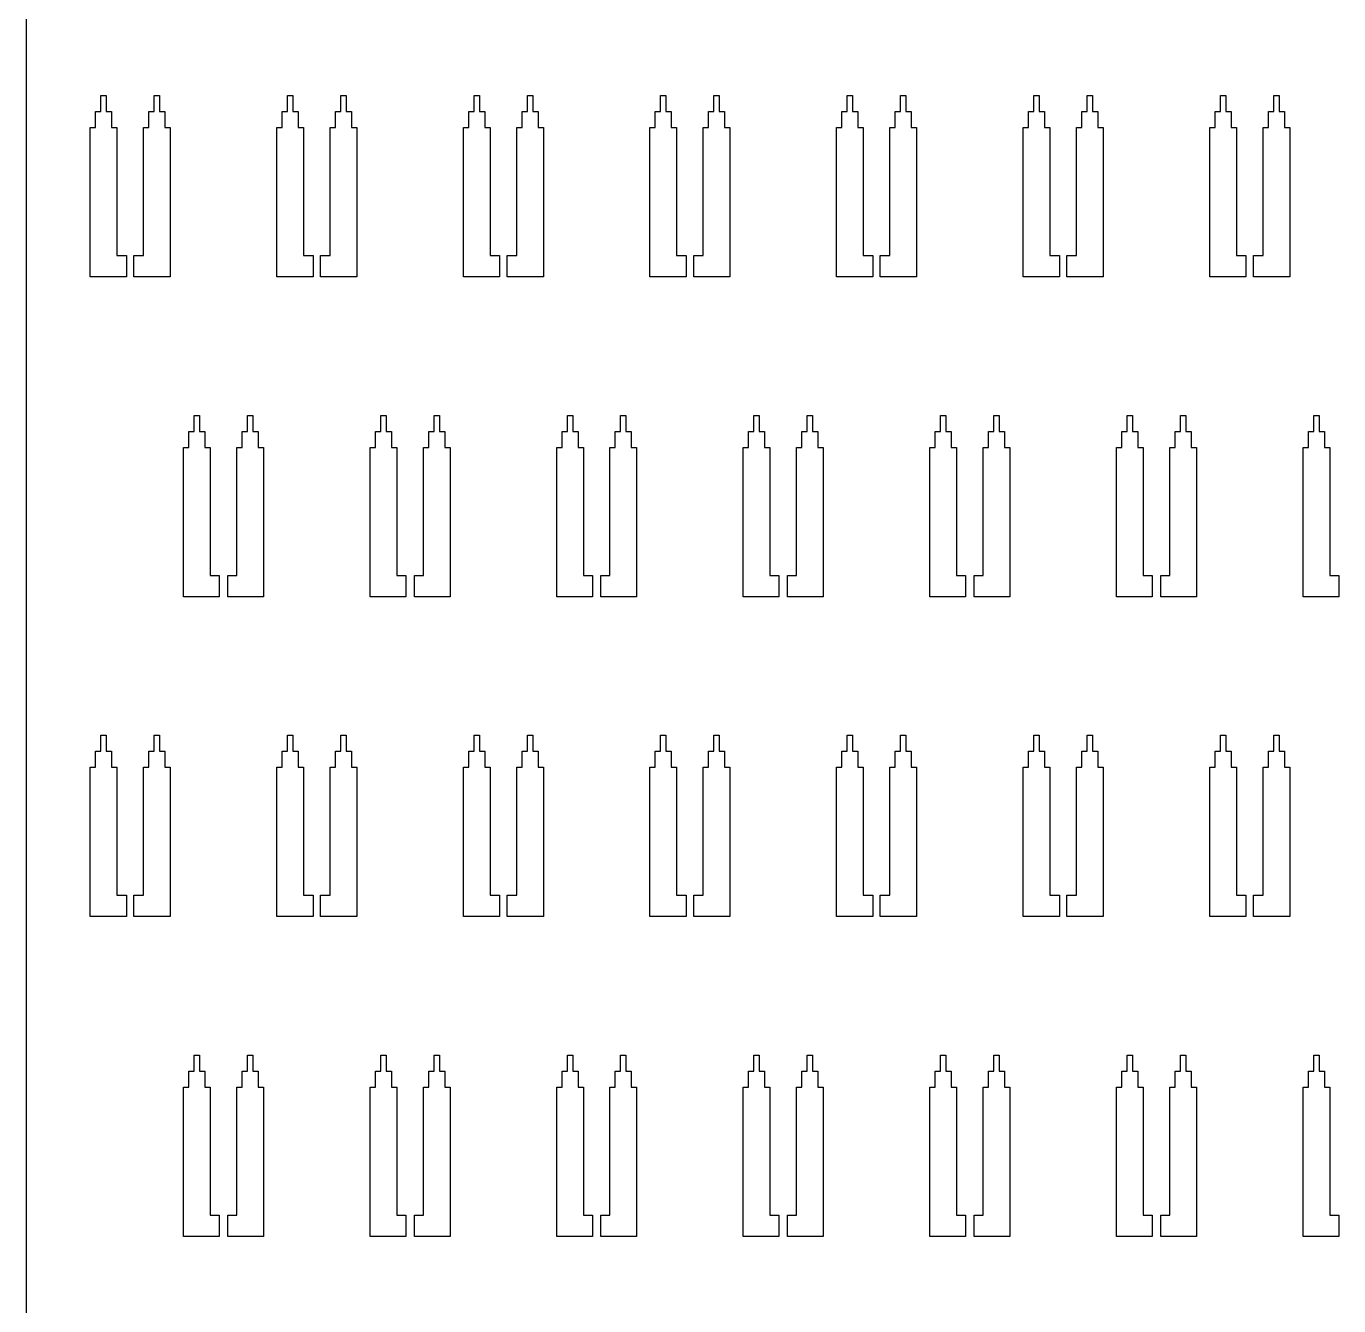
# Model space of a CAD drawing. Extents: x -38350 to 38650, y -35000 to 36000.
# Drawn here: x 20000 to 20246.2, y -22027 to -21787 of the extents above; entities that cross this region are included whole.
import ezdxf

# ---------------------------------------------------------------- set-up
doc = ezdxf.new("R2010")
doc.units = 0
doc.header["$MEASUREMENT"] = 0

msp = doc.modelspace()

# ---------------------------------------------------------------- linework, layer by layer
for p, q in [((20000, -15000), (20000, -30000)), ((20014, -21803), (20014, -21800)), ((20014, -21800), (20015, -21800)), ((20015, -21800), (20015, -21803)), ((20024, -21803), (20024, -21800)), ((20024, -21800), (20025, -21800)), ((20025, -21800), (20025, -21803)), ((20049, -21803), (20049, -21800)), ((20049, -21800), (20050, -21800)), ((20050, -21800), (20050, -21803)), ((20059, -21803), (20059, -21800)), ((20059, -21800), (20060, -21800)), ((20060, -21800), (20060, -21803)), ((20084, -21803), (20084, -21800)), ((20084, -21800), (20085, -21800)), ((20085, -21800), (20085, -21803)), ((20094, -21803), (20094, -21800)), ((20094, -21800), (20095, -21800)), ((20095, -21800), (20095, -21803)), ((20119, -21803), (20119, -21800)), ((20119, -21800), (20120, -21800)), ((20120, -21800), (20120, -21803)), ((20129, -21803), (20129, -21800)), ((20129, -21800), (20130, -21800)), ((20130, -21800), (20130, -21803)), ((20154, -21803), (20154, -21800)), ((20154, -21800), (20155, -21800)), ((20155, -21800), (20155, -21803)), ((20164, -21803), (20164, -21800)), ((20164, -21800), (20165, -21800)), ((20165, -21800), (20165, -21803)), ((20189, -21803), (20189, -21800)), ((20189, -21800), (20190, -21800)), ((20190, -21800), (20190, -21803)), ((20199, -21803), (20199, -21800)), ((20199, -21800), (20200, -21800)), ((20200, -21800), (20200, -21803)), ((20224, -21803), (20224, -21800)), ((20224, -21800), (20225, -21800)), ((20225, -21800), (20225, -21803)), ((20234, -21803), (20234, -21800)), ((20234, -21800), (20235, -21800)), ((20235, -21800), (20235, -21803)), ((20013, -21806), (20013, -21803)), ((20013, -21803), (20014, -21803)), ((20015, -21803), (20016, -21803)), ((20016, -21803), (20016, -21806)), ((20023, -21806), (20023, -21803)), ((20023, -21803), (20024, -21803)), ((20025, -21803), (20026, -21803)), ((20026, -21803), (20026, -21806)), ((20048, -21806), (20048, -21803)), ((20048, -21803), (20049, -21803)), ((20050, -21803), (20051, -21803)), ((20051, -21803), (20051, -21806)), ((20058, -21806), (20058, -21803)), ((20058, -21803), (20059, -21803)), ((20060, -21803), (20061, -21803)), ((20061, -21803), (20061, -21806)), ((20083, -21806), (20083, -21803)), ((20083, -21803), (20084, -21803)), ((20085, -21803), (20086, -21803)), ((20086, -21803), (20086, -21806)), ((20093, -21806), (20093, -21803)), ((20093, -21803), (20094, -21803)), ((20095, -21803), (20096, -21803)), ((20096, -21803), (20096, -21806)), ((20118, -21806), (20118, -21803)), ((20118, -21803), (20119, -21803)), ((20120, -21803), (20121, -21803)), ((20121, -21803), (20121, -21806)), ((20128, -21806), (20128, -21803)), ((20128, -21803), (20129, -21803)), ((20130, -21803), (20131, -21803)), ((20131, -21803), (20131, -21806)), ((20153, -21806), (20153, -21803)), ((20153, -21803), (20154, -21803)), ((20155, -21803), (20156, -21803)), ((20156, -21803), (20156, -21806)), ((20163, -21806), (20163, -21803)), ((20163, -21803), (20164, -21803)), ((20165, -21803), (20166, -21803)), ((20166, -21803), (20166, -21806)), ((20188, -21806), (20188, -21803)), ((20188, -21803), (20189, -21803)), ((20190, -21803), (20191, -21803)), ((20191, -21803), (20191, -21806)), ((20198, -21806), (20198, -21803)), ((20198, -21803), (20199, -21803)), ((20200, -21803), (20201, -21803)), ((20201, -21803), (20201, -21806)), ((20223, -21806), (20223, -21803)), ((20223, -21803), (20224, -21803)), ((20225, -21803), (20226, -21803)), ((20226, -21803), (20226, -21806)), ((20233, -21806), (20233, -21803)), ((20233, -21803), (20234, -21803)), ((20235, -21803), (20236, -21803)), ((20236, -21803), (20236, -21806)), ((20012, -21834), (20012, -21806)), ((20012, -21806), (20013, -21806)), ((20016, -21806), (20017, -21806)), ((20017, -21806), (20017, -21830)), ((20022, -21830), (20022, -21806)), ((20022, -21806), (20023, -21806)), ((20026, -21806), (20027, -21806)), ((20027, -21806), (20027, -21834)), ((20047, -21834), (20047, -21806)), ((20047, -21806), (20048, -21806)), ((20051, -21806), (20052, -21806)), ((20052, -21806), (20052, -21830)), ((20057, -21830), (20057, -21806)), ((20057, -21806), (20058, -21806)), ((20061, -21806), (20062, -21806)), ((20062, -21806), (20062, -21834)), ((20082, -21834), (20082, -21806)), ((20082, -21806), (20083, -21806)), ((20086, -21806), (20087, -21806)), ((20087, -21806), (20087, -21830)), ((20092, -21830), (20092, -21806)), ((20092, -21806), (20093, -21806)), ((20096, -21806), (20097, -21806)), ((20097, -21806), (20097, -21834)), ((20117, -21834), (20117, -21806)), ((20117, -21806), (20118, -21806)), ((20121, -21806), (20122, -21806)), ((20122, -21806), (20122, -21830)), ((20127, -21830), (20127, -21806)), ((20127, -21806), (20128, -21806)), ((20131, -21806), (20132, -21806)), ((20132, -21806), (20132, -21834)), ((20152, -21834), (20152, -21806)), ((20152, -21806), (20153, -21806)), ((20156, -21806), (20157, -21806)), ((20157, -21806), (20157, -21830)), ((20162, -21830), (20162, -21806)), ((20162, -21806), (20163, -21806)), ((20166, -21806), (20167, -21806)), ((20167, -21806), (20167, -21834)), ((20187, -21834), (20187, -21806)), ((20187, -21806), (20188, -21806)), ((20191, -21806), (20192, -21806)), ((20192, -21806), (20192, -21830)), ((20197, -21830), (20197, -21806)), ((20197, -21806), (20198, -21806)), ((20201, -21806), (20202, -21806)), ((20202, -21806), (20202, -21834)), ((20222, -21834), (20222, -21806)), ((20222, -21806), (20223, -21806)), ((20226, -21806), (20227, -21806)), ((20227, -21806), (20227, -21830)), ((20232, -21830), (20232, -21806)), ((20232, -21806), (20233, -21806)), ((20236, -21806), (20237, -21806)), ((20237, -21806), (20237, -21834)), ((20017, -21830), (20018.8, -21830)), ((20018.8, -21830), (20018.8, -21834)), ((20020.2, -21834), (20020.2, -21830)), ((20020.2, -21830), (20022, -21830)), ((20052, -21830), (20053.8, -21830)), ((20053.8, -21830), (20053.8, -21834)), ((20055.2, -21834), (20055.2, -21830)), ((20055.2, -21830), (20057, -21830)), ((20087, -21830), (20088.8, -21830)), ((20088.8, -21830), (20088.8, -21834)), ((20090.2, -21834), (20090.2, -21830)), ((20090.2, -21830), (20092, -21830)), ((20122, -21830), (20123.8, -21830)), ((20123.8, -21830), (20123.8, -21834)), ((20125.2, -21834), (20125.2, -21830)), ((20125.2, -21830), (20127, -21830)), ((20157, -21830), (20158.8, -21830)), ((20158.8, -21830), (20158.8, -21834)), ((20160.2, -21834), (20160.2, -21830)), ((20160.2, -21830), (20162, -21830)), ((20192, -21830), (20193.8, -21830)), ((20193.8, -21830), (20193.8, -21834)), ((20195.2, -21834), (20195.2, -21830)), ((20195.2, -21830), (20197, -21830)), ((20227, -21830), (20228.8, -21830)), ((20228.8, -21830), (20228.8, -21834)), ((20230.2, -21834), (20230.2, -21830)), ((20230.2, -21830), (20232, -21830)), ((20018.8, -21834), (20012, -21834)), ((20027, -21834), (20020.2, -21834)), ((20053.8, -21834), (20047, -21834)), ((20062, -21834), (20055.2, -21834)), ((20088.8, -21834), (20082, -21834)), ((20097, -21834), (20090.2, -21834)), ((20123.8, -21834), (20117, -21834)), ((20132, -21834), (20125.2, -21834)), ((20158.8, -21834), (20152, -21834)), ((20167, -21834), (20160.2, -21834)), ((20193.8, -21834), (20187, -21834)), ((20202, -21834), (20195.2, -21834)), ((20228.8, -21834), (20222, -21834)), ((20237, -21834), (20230.2, -21834)), ((20031.5, -21863), (20031.5, -21860)), ((20031.5, -21860), (20032.5, -21860)), ((20032.5, -21860), (20032.5, -21863)), ((20041.5, -21863), (20041.5, -21860)), ((20041.5, -21860), (20042.5, -21860)), ((20042.5, -21860), (20042.5, -21863)), ((20066.5, -21863), (20066.5, -21860)), ((20066.5, -21860), (20067.5, -21860)), ((20067.5, -21860), (20067.5, -21863)), ((20076.5, -21863), (20076.5, -21860)), ((20076.5, -21860), (20077.5, -21860)), ((20077.5, -21860), (20077.5, -21863)), ((20101.5, -21863), (20101.5, -21860)), ((20101.5, -21860), (20102.5, -21860)), ((20102.5, -21860), (20102.5, -21863)), ((20111.5, -21863), (20111.5, -21860)), ((20111.5, -21860), (20112.5, -21860)), ((20112.5, -21860), (20112.5, -21863)), ((20136.5, -21863), (20136.5, -21860)), ((20136.5, -21860), (20137.5, -21860)), ((20137.5, -21860), (20137.5, -21863)), ((20146.5, -21863), (20146.5, -21860)), ((20146.5, -21860), (20147.5, -21860)), ((20147.5, -21860), (20147.5, -21863)), ((20171.5, -21863), (20171.5, -21860)), ((20171.5, -21860), (20172.5, -21860)), ((20172.5, -21860), (20172.5, -21863)), ((20181.5, -21863), (20181.5, -21860)), ((20181.5, -21860), (20182.5, -21860)), ((20182.5, -21860), (20182.5, -21863)), ((20206.5, -21863), (20206.5, -21860)), ((20206.5, -21860), (20207.5, -21860)), ((20207.5, -21860), (20207.5, -21863)), ((20216.5, -21863), (20216.5, -21860)), ((20216.5, -21860), (20217.5, -21860)), ((20217.5, -21860), (20217.5, -21863)), ((20241.5, -21863), (20241.5, -21860)), ((20241.5, -21860), (20242.5, -21860)), ((20242.5, -21860), (20242.5, -21863)), ((20030.5, -21866), (20030.5, -21863)), ((20030.5, -21863), (20031.5, -21863)), ((20032.5, -21863), (20033.5, -21863)), ((20033.5, -21863), (20033.5, -21866)), ((20040.5, -21866), (20040.5, -21863)), ((20040.5, -21863), (20041.5, -21863)), ((20042.5, -21863), (20043.5, -21863)), ((20043.5, -21863), (20043.5, -21866)), ((20065.5, -21866), (20065.5, -21863)), ((20065.5, -21863), (20066.5, -21863)), ((20067.5, -21863), (20068.5, -21863)), ((20068.5, -21863), (20068.5, -21866)), ((20075.5, -21866), (20075.5, -21863)), ((20075.5, -21863), (20076.5, -21863)), ((20077.5, -21863), (20078.5, -21863)), ((20078.5, -21863), (20078.5, -21866)), ((20100.5, -21866), (20100.5, -21863)), ((20100.5, -21863), (20101.5, -21863)), ((20102.5, -21863), (20103.5, -21863)), ((20103.5, -21863), (20103.5, -21866)), ((20110.5, -21866), (20110.5, -21863)), ((20110.5, -21863), (20111.5, -21863)), ((20112.5, -21863), (20113.5, -21863)), ((20113.5, -21863), (20113.5, -21866)), ((20135.5, -21866), (20135.5, -21863)), ((20135.5, -21863), (20136.5, -21863)), ((20137.5, -21863), (20138.5, -21863)), ((20138.5, -21863), (20138.5, -21866)), ((20145.5, -21866), (20145.5, -21863)), ((20145.5, -21863), (20146.5, -21863)), ((20147.5, -21863), (20148.5, -21863)), ((20148.5, -21863), (20148.5, -21866)), ((20170.5, -21866), (20170.5, -21863)), ((20170.5, -21863), (20171.5, -21863)), ((20172.5, -21863), (20173.5, -21863)), ((20173.5, -21863), (20173.5, -21866)), ((20180.5, -21866), (20180.5, -21863)), ((20180.5, -21863), (20181.5, -21863)), ((20182.5, -21863), (20183.5, -21863)), ((20183.5, -21863), (20183.5, -21866)), ((20205.5, -21866), (20205.5, -21863)), ((20205.5, -21863), (20206.5, -21863)), ((20207.5, -21863), (20208.5, -21863)), ((20208.5, -21863), (20208.5, -21866)), ((20215.5, -21866), (20215.5, -21863)), ((20215.5, -21863), (20216.5, -21863)), ((20217.5, -21863), (20218.5, -21863)), ((20218.5, -21863), (20218.5, -21866)), ((20240.5, -21866), (20240.5, -21863)), ((20240.5, -21863), (20241.5, -21863)), ((20242.5, -21863), (20243.5, -21863)), ((20243.5, -21863), (20243.5, -21866)), ((20029.5, -21894), (20029.5, -21866)), ((20029.5, -21866), (20030.5, -21866)), ((20033.5, -21866), (20034.5, -21866)), ((20034.5, -21866), (20034.5, -21890)), ((20039.5, -21890), (20039.5, -21866)), ((20039.5, -21866), (20040.5, -21866)), ((20043.5, -21866), (20044.5, -21866)), ((20044.5, -21866), (20044.5, -21894)), ((20064.5, -21894), (20064.5, -21866)), ((20064.5, -21866), (20065.5, -21866)), ((20068.5, -21866), (20069.5, -21866)), ((20069.5, -21866), (20069.5, -21890)), ((20074.5, -21890), (20074.5, -21866)), ((20074.5, -21866), (20075.5, -21866)), ((20078.5, -21866), (20079.5, -21866)), ((20079.5, -21866), (20079.5, -21894)), ((20099.5, -21894), (20099.5, -21866)), ((20099.5, -21866), (20100.5, -21866)), ((20103.5, -21866), (20104.5, -21866)), ((20104.5, -21866), (20104.5, -21890)), ((20109.5, -21890), (20109.5, -21866)), ((20109.5, -21866), (20110.5, -21866)), ((20113.5, -21866), (20114.5, -21866)), ((20114.5, -21866), (20114.5, -21894)), ((20134.5, -21894), (20134.5, -21866)), ((20134.5, -21866), (20135.5, -21866)), ((20138.5, -21866), (20139.5, -21866)), ((20139.5, -21866), (20139.5, -21890)), ((20144.5, -21890), (20144.5, -21866)), ((20144.5, -21866), (20145.5, -21866)), ((20148.5, -21866), (20149.5, -21866)), ((20149.5, -21866), (20149.5, -21894)), ((20169.5, -21894), (20169.5, -21866)), ((20169.5, -21866), (20170.5, -21866)), ((20173.5, -21866), (20174.5, -21866)), ((20174.5, -21866), (20174.5, -21890)), ((20179.5, -21890), (20179.5, -21866)), ((20179.5, -21866), (20180.5, -21866)), ((20183.5, -21866), (20184.5, -21866)), ((20184.5, -21866), (20184.5, -21894)), ((20204.5, -21894), (20204.5, -21866)), ((20204.5, -21866), (20205.5, -21866)), ((20208.5, -21866), (20209.5, -21866)), ((20209.5, -21866), (20209.5, -21890)), ((20214.5, -21890), (20214.5, -21866)), ((20214.5, -21866), (20215.5, -21866)), ((20218.5, -21866), (20219.5, -21866)), ((20219.5, -21866), (20219.5, -21894)), ((20239.5, -21894), (20239.5, -21866)), ((20239.5, -21866), (20240.5, -21866)), ((20243.5, -21866), (20244.5, -21866)), ((20244.5, -21866), (20244.5, -21890)), ((20034.5, -21890), (20036.2, -21890)), ((20036.2, -21890), (20036.2, -21894)), ((20037.8, -21894), (20037.8, -21890)), ((20037.8, -21890), (20039.5, -21890)), ((20069.5, -21890), (20071.2, -21890)), ((20071.2, -21890), (20071.2, -21894)), ((20072.8, -21894), (20072.8, -21890)), ((20072.8, -21890), (20074.5, -21890)), ((20104.5, -21890), (20106.2, -21890)), ((20106.2, -21890), (20106.2, -21894)), ((20107.8, -21894), (20107.8, -21890)), ((20107.8, -21890), (20109.5, -21890)), ((20139.5, -21890), (20141.2, -21890)), ((20141.2, -21890), (20141.2, -21894)), ((20142.8, -21894), (20142.8, -21890)), ((20142.8, -21890), (20144.5, -21890)), ((20174.5, -21890), (20176.2, -21890)), ((20176.2, -21890), (20176.2, -21894)), ((20177.8, -21894), (20177.8, -21890)), ((20177.8, -21890), (20179.5, -21890)), ((20209.5, -21890), (20211.2, -21890)), ((20211.2, -21890), (20211.2, -21894)), ((20212.8, -21894), (20212.8, -21890)), ((20212.8, -21890), (20214.5, -21890)), ((20244.5, -21890), (20246.2, -21890)), ((20246.2, -21890), (20246.2, -21894)), ((20036.2, -21894), (20029.5, -21894)), ((20044.5, -21894), (20037.8, -21894)), ((20071.2, -21894), (20064.5, -21894)), ((20079.5, -21894), (20072.8, -21894)), ((20106.2, -21894), (20099.5, -21894)), ((20114.5, -21894), (20107.8, -21894)), ((20141.2, -21894), (20134.5, -21894)), ((20149.5, -21894), (20142.8, -21894)), ((20176.2, -21894), (20169.5, -21894)), ((20184.5, -21894), (20177.8, -21894)), ((20211.2, -21894), (20204.5, -21894)), ((20219.5, -21894), (20212.8, -21894)), ((20246.2, -21894), (20239.5, -21894)), ((20014, -21923), (20014, -21920)), ((20014, -21920), (20015, -21920)), ((20015, -21920), (20015, -21923)), ((20024, -21923), (20024, -21920)), ((20024, -21920), (20025, -21920)), ((20025, -21920), (20025, -21923)), ((20049, -21923), (20049, -21920)), ((20049, -21920), (20050, -21920)), ((20050, -21920), (20050, -21923)), ((20059, -21923), (20059, -21920)), ((20059, -21920), (20060, -21920)), ((20060, -21920), (20060, -21923)), ((20084, -21923), (20084, -21920)), ((20084, -21920), (20085, -21920)), ((20085, -21920), (20085, -21923)), ((20094, -21923), (20094, -21920)), ((20094, -21920), (20095, -21920)), ((20095, -21920), (20095, -21923)), ((20119, -21923), (20119, -21920)), ((20119, -21920), (20120, -21920)), ((20120, -21920), (20120, -21923)), ((20129, -21923), (20129, -21920)), ((20129, -21920), (20130, -21920)), ((20130, -21920), (20130, -21923)), ((20154, -21923), (20154, -21920)), ((20154, -21920), (20155, -21920)), ((20155, -21920), (20155, -21923)), ((20164, -21923), (20164, -21920)), ((20164, -21920), (20165, -21920)), ((20165, -21920), (20165, -21923)), ((20189, -21923), (20189, -21920)), ((20189, -21920), (20190, -21920)), ((20190, -21920), (20190, -21923)), ((20199, -21923), (20199, -21920)), ((20199, -21920), (20200, -21920)), ((20200, -21920), (20200, -21923)), ((20224, -21923), (20224, -21920)), ((20224, -21920), (20225, -21920)), ((20225, -21920), (20225, -21923)), ((20234, -21923), (20234, -21920)), ((20234, -21920), (20235, -21920)), ((20235, -21920), (20235, -21923)), ((20013, -21926), (20013, -21923)), ((20013, -21923), (20014, -21923)), ((20015, -21923), (20016, -21923)), ((20016, -21923), (20016, -21926)), ((20023, -21926), (20023, -21923)), ((20023, -21923), (20024, -21923)), ((20025, -21923), (20026, -21923)), ((20026, -21923), (20026, -21926)), ((20048, -21926), (20048, -21923)), ((20048, -21923), (20049, -21923)), ((20050, -21923), (20051, -21923)), ((20051, -21923), (20051, -21926)), ((20058, -21926), (20058, -21923)), ((20058, -21923), (20059, -21923)), ((20060, -21923), (20061, -21923)), ((20061, -21923), (20061, -21926)), ((20083, -21926), (20083, -21923)), ((20083, -21923), (20084, -21923)), ((20085, -21923), (20086, -21923)), ((20086, -21923), (20086, -21926)), ((20093, -21926), (20093, -21923)), ((20093, -21923), (20094, -21923)), ((20095, -21923), (20096, -21923)), ((20096, -21923), (20096, -21926)), ((20118, -21926), (20118, -21923)), ((20118, -21923), (20119, -21923)), ((20120, -21923), (20121, -21923)), ((20121, -21923), (20121, -21926)), ((20128, -21926), (20128, -21923)), ((20128, -21923), (20129, -21923)), ((20130, -21923), (20131, -21923)), ((20131, -21923), (20131, -21926)), ((20153, -21926), (20153, -21923)), ((20153, -21923), (20154, -21923)), ((20155, -21923), (20156, -21923)), ((20156, -21923), (20156, -21926)), ((20163, -21926), (20163, -21923)), ((20163, -21923), (20164, -21923)), ((20165, -21923), (20166, -21923)), ((20166, -21923), (20166, -21926)), ((20188, -21926), (20188, -21923)), ((20188, -21923), (20189, -21923)), ((20190, -21923), (20191, -21923)), ((20191, -21923), (20191, -21926)), ((20198, -21926), (20198, -21923)), ((20198, -21923), (20199, -21923)), ((20200, -21923), (20201, -21923)), ((20201, -21923), (20201, -21926)), ((20223, -21926), (20223, -21923)), ((20223, -21923), (20224, -21923)), ((20225, -21923), (20226, -21923)), ((20226, -21923), (20226, -21926)), ((20233, -21926), (20233, -21923)), ((20233, -21923), (20234, -21923)), ((20235, -21923), (20236, -21923)), ((20236, -21923), (20236, -21926)), ((20012, -21954), (20012, -21926)), ((20012, -21926), (20013, -21926)), ((20016, -21926), (20017, -21926)), ((20017, -21926), (20017, -21950)), ((20022, -21950), (20022, -21926)), ((20022, -21926), (20023, -21926)), ((20026, -21926), (20027, -21926)), ((20027, -21926), (20027, -21954)), ((20047, -21954), (20047, -21926)), ((20047, -21926), (20048, -21926)), ((20051, -21926), (20052, -21926)), ((20052, -21926), (20052, -21950)), ((20057, -21950), (20057, -21926)), ((20057, -21926), (20058, -21926)), ((20061, -21926), (20062, -21926)), ((20062, -21926), (20062, -21954)), ((20082, -21954), (20082, -21926)), ((20082, -21926), (20083, -21926)), ((20086, -21926), (20087, -21926)), ((20087, -21926), (20087, -21950)), ((20092, -21950), (20092, -21926)), ((20092, -21926), (20093, -21926)), ((20096, -21926), (20097, -21926)), ((20097, -21926), (20097, -21954)), ((20117, -21954), (20117, -21926)), ((20117, -21926), (20118, -21926)), ((20121, -21926), (20122, -21926)), ((20122, -21926), (20122, -21950)), ((20127, -21950), (20127, -21926)), ((20127, -21926), (20128, -21926)), ((20131, -21926), (20132, -21926)), ((20132, -21926), (20132, -21954)), ((20152, -21954), (20152, -21926)), ((20152, -21926), (20153, -21926)), ((20156, -21926), (20157, -21926)), ((20157, -21926), (20157, -21950)), ((20162, -21950), (20162, -21926)), ((20162, -21926), (20163, -21926)), ((20166, -21926), (20167, -21926)), ((20167, -21926), (20167, -21954)), ((20187, -21954), (20187, -21926)), ((20187, -21926), (20188, -21926)), ((20191, -21926), (20192, -21926)), ((20192, -21926), (20192, -21950)), ((20197, -21950), (20197, -21926)), ((20197, -21926), (20198, -21926)), ((20201, -21926), (20202, -21926)), ((20202, -21926), (20202, -21954)), ((20222, -21954), (20222, -21926)), ((20222, -21926), (20223, -21926)), ((20226, -21926), (20227, -21926)), ((20227, -21926), (20227, -21950)), ((20232, -21950), (20232, -21926)), ((20232, -21926), (20233, -21926)), ((20236, -21926), (20237, -21926)), ((20237, -21926), (20237, -21954)), ((20017, -21950), (20018.8, -21950)), ((20018.8, -21950), (20018.8, -21954)), ((20020.2, -21954), (20020.2, -21950)), ((20020.2, -21950), (20022, -21950)), ((20052, -21950), (20053.8, -21950)), ((20053.8, -21950), (20053.8, -21954)), ((20055.2, -21954), (20055.2, -21950)), ((20055.2, -21950), (20057, -21950)), ((20087, -21950), (20088.8, -21950)), ((20088.8, -21950), (20088.8, -21954)), ((20090.2, -21954), (20090.2, -21950)), ((20090.2, -21950), (20092, -21950)), ((20122, -21950), (20123.8, -21950)), ((20123.8, -21950), (20123.8, -21954)), ((20125.2, -21954), (20125.2, -21950)), ((20125.2, -21950), (20127, -21950)), ((20157, -21950), (20158.8, -21950)), ((20158.8, -21950), (20158.8, -21954)), ((20160.2, -21954), (20160.2, -21950)), ((20160.2, -21950), (20162, -21950)), ((20192, -21950), (20193.8, -21950)), ((20193.8, -21950), (20193.8, -21954)), ((20195.2, -21954), (20195.2, -21950)), ((20195.2, -21950), (20197, -21950)), ((20227, -21950), (20228.8, -21950)), ((20228.8, -21950), (20228.8, -21954)), ((20230.2, -21954), (20230.2, -21950)), ((20230.2, -21950), (20232, -21950)), ((20018.8, -21954), (20012, -21954)), ((20027, -21954), (20020.2, -21954)), ((20053.8, -21954), (20047, -21954)), ((20062, -21954), (20055.2, -21954)), ((20088.8, -21954), (20082, -21954)), ((20097, -21954), (20090.2, -21954)), ((20123.8, -21954), (20117, -21954)), ((20132, -21954), (20125.2, -21954)), ((20158.8, -21954), (20152, -21954)), ((20167, -21954), (20160.2, -21954)), ((20193.8, -21954), (20187, -21954)), ((20202, -21954), (20195.2, -21954)), ((20228.8, -21954), (20222, -21954)), ((20237, -21954), (20230.2, -21954)), ((20031.5, -21983), (20031.5, -21980)), ((20031.5, -21980), (20032.5, -21980)), ((20032.5, -21980), (20032.5, -21983)), ((20041.5, -21983), (20041.5, -21980)), ((20041.5, -21980), (20042.5, -21980)), ((20042.5, -21980), (20042.5, -21983)), ((20066.5, -21983), (20066.5, -21980)), ((20066.5, -21980), (20067.5, -21980)), ((20067.5, -21980), (20067.5, -21983)), ((20076.5, -21983), (20076.5, -21980)), ((20076.5, -21980), (20077.5, -21980)), ((20077.5, -21980), (20077.5, -21983)), ((20101.5, -21983), (20101.5, -21980)), ((20101.5, -21980), (20102.5, -21980)), ((20102.5, -21980), (20102.5, -21983)), ((20111.5, -21983), (20111.5, -21980)), ((20111.5, -21980), (20112.5, -21980)), ((20112.5, -21980), (20112.5, -21983)), ((20136.5, -21983), (20136.5, -21980)), ((20136.5, -21980), (20137.5, -21980)), ((20137.5, -21980), (20137.5, -21983)), ((20146.5, -21983), (20146.5, -21980)), ((20146.5, -21980), (20147.5, -21980)), ((20147.5, -21980), (20147.5, -21983)), ((20171.5, -21983), (20171.5, -21980)), ((20171.5, -21980), (20172.5, -21980)), ((20172.5, -21980), (20172.5, -21983)), ((20181.5, -21983), (20181.5, -21980)), ((20181.5, -21980), (20182.5, -21980)), ((20182.5, -21980), (20182.5, -21983)), ((20206.5, -21983), (20206.5, -21980)), ((20206.5, -21980), (20207.5, -21980)), ((20207.5, -21980), (20207.5, -21983)), ((20216.5, -21983), (20216.5, -21980)), ((20216.5, -21980), (20217.5, -21980)), ((20217.5, -21980), (20217.5, -21983)), ((20241.5, -21983), (20241.5, -21980)), ((20241.5, -21980), (20242.5, -21980)), ((20242.5, -21980), (20242.5, -21983)), ((20030.5, -21986), (20030.5, -21983)), ((20030.5, -21983), (20031.5, -21983)), ((20032.5, -21983), (20033.5, -21983)), ((20033.5, -21983), (20033.5, -21986)), ((20040.5, -21986), (20040.5, -21983)), ((20040.5, -21983), (20041.5, -21983)), ((20042.5, -21983), (20043.5, -21983)), ((20043.5, -21983), (20043.5, -21986)), ((20065.5, -21986), (20065.5, -21983)), ((20065.5, -21983), (20066.5, -21983)), ((20067.5, -21983), (20068.5, -21983)), ((20068.5, -21983), (20068.5, -21986)), ((20075.5, -21986), (20075.5, -21983)), ((20075.5, -21983), (20076.5, -21983)), ((20077.5, -21983), (20078.5, -21983)), ((20078.5, -21983), (20078.5, -21986)), ((20100.5, -21986), (20100.5, -21983)), ((20100.5, -21983), (20101.5, -21983)), ((20102.5, -21983), (20103.5, -21983)), ((20103.5, -21983), (20103.5, -21986)), ((20110.5, -21986), (20110.5, -21983)), ((20110.5, -21983), (20111.5, -21983)), ((20112.5, -21983), (20113.5, -21983)), ((20113.5, -21983), (20113.5, -21986)), ((20135.5, -21986), (20135.5, -21983)), ((20135.5, -21983), (20136.5, -21983)), ((20137.5, -21983), (20138.5, -21983)), ((20138.5, -21983), (20138.5, -21986)), ((20145.5, -21986), (20145.5, -21983)), ((20145.5, -21983), (20146.5, -21983)), ((20147.5, -21983), (20148.5, -21983)), ((20148.5, -21983), (20148.5, -21986)), ((20170.5, -21986), (20170.5, -21983)), ((20170.5, -21983), (20171.5, -21983)), ((20172.5, -21983), (20173.5, -21983)), ((20173.5, -21983), (20173.5, -21986)), ((20180.5, -21986), (20180.5, -21983)), ((20180.5, -21983), (20181.5, -21983)), ((20182.5, -21983), (20183.5, -21983)), ((20183.5, -21983), (20183.5, -21986)), ((20205.5, -21986), (20205.5, -21983)), ((20205.5, -21983), (20206.5, -21983)), ((20207.5, -21983), (20208.5, -21983)), ((20208.5, -21983), (20208.5, -21986)), ((20215.5, -21986), (20215.5, -21983)), ((20215.5, -21983), (20216.5, -21983)), ((20217.5, -21983), (20218.5, -21983)), ((20218.5, -21983), (20218.5, -21986)), ((20240.5, -21986), (20240.5, -21983)), ((20240.5, -21983), (20241.5, -21983)), ((20242.5, -21983), (20243.5, -21983)), ((20243.5, -21983), (20243.5, -21986)), ((20029.5, -22014), (20029.5, -21986)), ((20029.5, -21986), (20030.5, -21986)), ((20033.5, -21986), (20034.5, -21986)), ((20034.5, -21986), (20034.5, -22010)), ((20039.5, -22010), (20039.5, -21986)), ((20039.5, -21986), (20040.5, -21986)), ((20043.5, -21986), (20044.5, -21986)), ((20044.5, -21986), (20044.5, -22014)), ((20064.5, -22014), (20064.5, -21986)), ((20064.5, -21986), (20065.5, -21986)), ((20068.5, -21986), (20069.5, -21986)), ((20069.5, -21986), (20069.5, -22010)), ((20074.5, -22010), (20074.5, -21986)), ((20074.5, -21986), (20075.5, -21986)), ((20078.5, -21986), (20079.5, -21986)), ((20079.5, -21986), (20079.5, -22014)), ((20099.5, -22014), (20099.5, -21986)), ((20099.5, -21986), (20100.5, -21986)), ((20103.5, -21986), (20104.5, -21986)), ((20104.5, -21986), (20104.5, -22010)), ((20109.5, -22010), (20109.5, -21986)), ((20109.5, -21986), (20110.5, -21986)), ((20113.5, -21986), (20114.5, -21986)), ((20114.5, -21986), (20114.5, -22014)), ((20134.5, -22014), (20134.5, -21986)), ((20134.5, -21986), (20135.5, -21986)), ((20138.5, -21986), (20139.5, -21986)), ((20139.5, -21986), (20139.5, -22010)), ((20144.5, -22010), (20144.5, -21986)), ((20144.5, -21986), (20145.5, -21986)), ((20148.5, -21986), (20149.5, -21986)), ((20149.5, -21986), (20149.5, -22014)), ((20169.5, -22014), (20169.5, -21986)), ((20169.5, -21986), (20170.5, -21986)), ((20173.5, -21986), (20174.5, -21986)), ((20174.5, -21986), (20174.5, -22010)), ((20179.5, -22010), (20179.5, -21986)), ((20179.5, -21986), (20180.5, -21986)), ((20183.5, -21986), (20184.5, -21986)), ((20184.5, -21986), (20184.5, -22014)), ((20204.5, -22014), (20204.5, -21986)), ((20204.5, -21986), (20205.5, -21986)), ((20208.5, -21986), (20209.5, -21986)), ((20209.5, -21986), (20209.5, -22010)), ((20214.5, -22010), (20214.5, -21986)), ((20214.5, -21986), (20215.5, -21986)), ((20218.5, -21986), (20219.5, -21986)), ((20219.5, -21986), (20219.5, -22014)), ((20239.5, -22014), (20239.5, -21986)), ((20239.5, -21986), (20240.5, -21986)), ((20243.5, -21986), (20244.5, -21986)), ((20244.5, -21986), (20244.5, -22010)), ((20034.5, -22010), (20036.2, -22010)), ((20036.2, -22010), (20036.2, -22014)), ((20037.8, -22014), (20037.8, -22010)), ((20037.8, -22010), (20039.5, -22010)), ((20069.5, -22010), (20071.2, -22010)), ((20071.2, -22010), (20071.2, -22014)), ((20072.8, -22014), (20072.8, -22010)), ((20072.8, -22010), (20074.5, -22010)), ((20104.5, -22010), (20106.2, -22010)), ((20106.2, -22010), (20106.2, -22014)), ((20107.8, -22014), (20107.8, -22010)), ((20107.8, -22010), (20109.5, -22010)), ((20139.5, -22010), (20141.2, -22010)), ((20141.2, -22010), (20141.2, -22014)), ((20142.8, -22014), (20142.8, -22010)), ((20142.8, -22010), (20144.5, -22010)), ((20174.5, -22010), (20176.2, -22010)), ((20176.2, -22010), (20176.2, -22014)), ((20177.8, -22014), (20177.8, -22010)), ((20177.8, -22010), (20179.5, -22010)), ((20209.5, -22010), (20211.2, -22010)), ((20211.2, -22010), (20211.2, -22014)), ((20212.8, -22014), (20212.8, -22010)), ((20212.8, -22010), (20214.5, -22010)), ((20244.5, -22010), (20246.2, -22010)), ((20246.2, -22010), (20246.2, -22014)), ((20036.2, -22014), (20029.5, -22014)), ((20044.5, -22014), (20037.8, -22014)), ((20071.2, -22014), (20064.5, -22014)), ((20079.5, -22014), (20072.8, -22014)), ((20106.2, -22014), (20099.5, -22014)), ((20114.5, -22014), (20107.8, -22014)), ((20141.2, -22014), (20134.5, -22014)), ((20149.5, -22014), (20142.8, -22014)), ((20176.2, -22014), (20169.5, -22014)), ((20184.5, -22014), (20177.8, -22014)), ((20211.2, -22014), (20204.5, -22014)), ((20219.5, -22014), (20212.8, -22014)), ((20246.2, -22014), (20239.5, -22014))]:
    msp.add_line(p, q)

doc.saveas('drawing.dxf')
